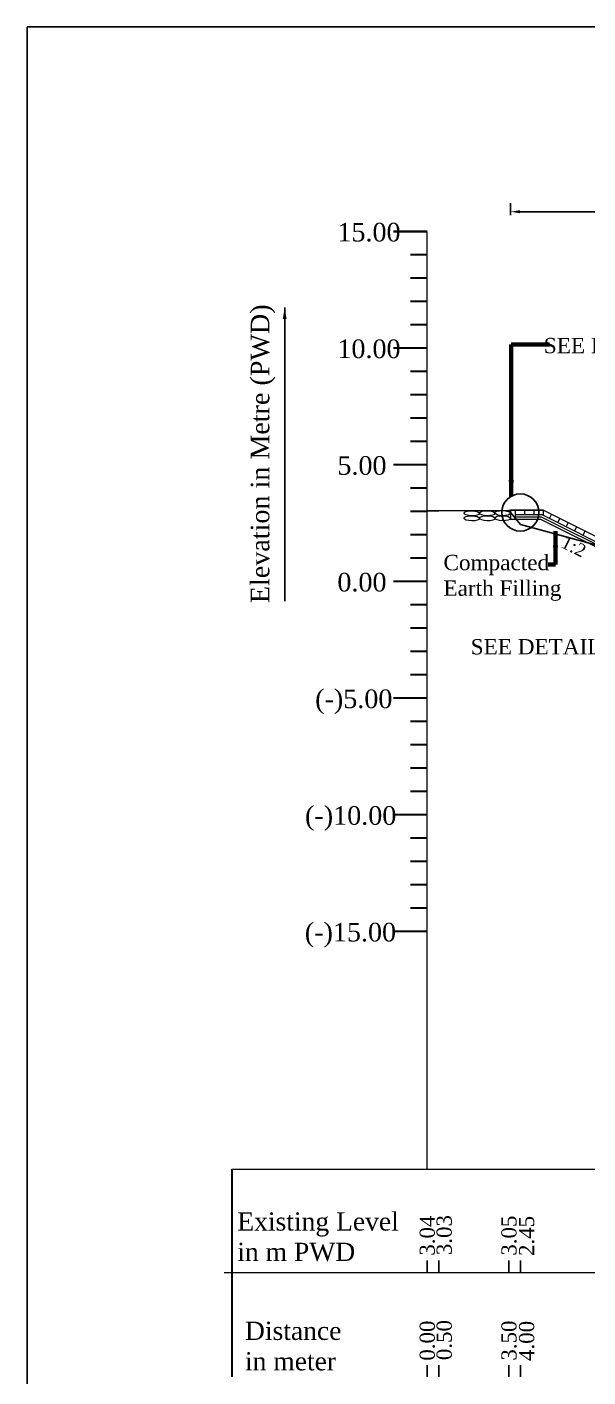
# Model space of a CAD drawing. Header units: metres. Extents: x -2434 to 11656, y -15288 to 8109.
# Drawn here: x 2688.8 to 2712.9, y -11670.8 to -11612.9 of the extents above; entities that cross this region are included whole.
import ezdxf

# ---------------------------------------------------------------- set-up
doc = ezdxf.new("R2010")
doc.units = ezdxf.units.M
doc.layers.add('LINE', color=7, linetype='Continuous')
doc.styles.get("Standard").update_dxf_attribs({"font": 'times.ttf'})
doc.dimstyles.get("Standard").update_dxf_attribs({"dimtxt": 0.5, "dimasz": 0.4075, "dimexe": 0.364, "dimexo": 0.219, "dimgap": 0.09, "dimtad": 0, "dimdec": 0, "dimlfac": 1000, "dimzin": 0, "dimdsep": 46, "dimtxsty": 'Standard', "dimcen": 0.09, "dimadec": 0, "dimazin": 0, "dimtfac": 1, "dimtdec": 0, "dimtofl": 0, "dimtmove": 0, "dimatfit": 3, "dimfxl": 1, "dimtolj": 1, "dimtzin": 0, "dimarcsym": 0})

msp = doc.modelspace()

# ---------------------------------------------------------------- linework, layer by layer
at = {"color": 0, "lineweight": -3, "ltscale": 0.5}
for p, q in [((2709.554332, -11620.979057), (2709.554332, -11620.465057)), ((2709.961832, -11620.829057), (2714.317793, -11620.829057))]:
    msp.add_line(p, q, dxfattribs=at)
at = {"color": 7, "lineweight": 30, "ltscale": 0.18}
for p, q in [((2705.986533, -11621.682943), (2704.5392, -11621.682943)), ((2705.986533, -11621.689978), (2704.5392, -11621.689978)), ((2705.986533, -11621.682943), (2705.262867, -11621.682943)), ((2705.986533, -11621.689978), (2705.262867, -11621.689978)), ((2705.986533, -11622.682943), (2705.262867, -11622.682943)), ((2705.986533, -11623.682943), (2705.262867, -11623.682943)), ((2705.986533, -11624.682943), (2705.262867, -11624.682943)), ((2705.986533, -11625.682943), (2705.262867, -11625.682943)), ((2705.986533, -11626.682943), (2704.5392, -11626.682943)), ((2705.986533, -11626.682943), (2705.262867, -11626.682943)), ((2705.986533, -11627.682943), (2705.262867, -11627.682943)), ((2705.986533, -11628.682943), (2705.262867, -11628.682943)), ((2705.986533, -11629.682943), (2705.262867, -11629.682943)), ((2705.986533, -11630.682943), (2705.262867, -11630.682943)), ((2705.986533, -11631.682943), (2704.5392, -11631.682943)), ((2705.986533, -11632.682943), (2705.262867, -11632.682943)), ((2705.986533, -11633.682943), (2705.262867, -11633.682943)), ((2705.986533, -11634.682943), (2705.262867, -11634.682943)), ((2705.986533, -11635.682943), (2705.262867, -11635.682943)), ((2705.986533, -11636.682943), (2704.5392, -11636.682943)), ((2705.986533, -11637.682943), (2705.262867, -11637.682943)), ((2705.986533, -11638.682943), (2705.262867, -11638.682943)), ((2705.986533, -11639.682943), (2705.262867, -11639.682943)), ((2705.986533, -11640.682943), (2705.262867, -11640.682943)), ((2705.986533, -11640.682943), (2705.262867, -11640.682943)), ((2705.986533, -11641.682943), (2704.5392, -11641.682943)), ((2705.986533, -11641.682943), (2704.5392, -11641.682943)), ((2705.986533, -11642.682943), (2705.262867, -11642.682943)), ((2705.986533, -11643.682943), (2705.262867, -11643.682943)), ((2705.986533, -11644.682943), (2705.262867, -11644.682943)), ((2705.986533, -11645.682943), (2705.262867, -11645.682943)), ((2705.986533, -11646.682943), (2704.5392, -11646.682943)), ((2705.986533, -11647.682943), (2705.262867, -11647.682943)), ((2705.986533, -11648.682943), (2705.262867, -11648.682943)), ((2705.986533, -11649.682943), (2705.262867, -11649.682943)), ((2705.986533, -11650.682943), (2705.262867, -11650.682943)), ((2705.986533, -11651.682943), (2704.5392, -11651.682943)), ((2697.614489, -11661.864003), (2697.614489, -11670.769253))]:
    msp.add_line(p, q, dxfattribs=at)
at = {"lineweight": 18, "ltscale": 0.18}
for p, q in [((2705.986533, -11661.864003), (2705.986533, -11621.689978)), ((2705.986533, -11636.682943), (2705.986533, -11635.472943)), ((2705.986534, -11636.682943), (2705.986534, -11635.772943)), ((2705.986533, -11646.682943), (2705.986533, -11645.472943)), ((2705.986534, -11646.682943), (2705.986534, -11645.772943))]:
    msp.add_line(p, q, dxfattribs=at)
at = {"color": 0, "linetype": 'Continuous', "lineweight": -3, "ltscale": 0.5}
for p in [(2709.486534, -11633.632943), (2710.954332, -11633.623158)]:
    msp.add_line(p, (2709.554332, -11633.623158), dxfattribs=at)
at = {"linetype": 'ByBlock', "lineweight": 18, "ltscale": 0.5}
for p, q in [((2709.554332, -11633.623158), (2709.554332, -11634.023158)), ((2709.754332, -11633.623158), (2709.754332, -11634.023158)), ((2710.154332, -11633.623158), (2710.154332, -11633.823158)), ((2710.554332, -11633.623158), (2710.554332, -11633.823158)), ((2710.954332, -11633.623158), (2710.954332, -11633.823158)), ((2711.226304, -11633.982751), (2711.315747, -11633.803865)), ((2711.584075, -11634.161636), (2711.673518, -11633.982751)), ((2711.941846, -11634.340522), (2712.031289, -11634.161636)), ((2712.299617, -11634.519407), (2712.389059, -11634.340522)), ((2712.657388, -11634.698292), (2712.74683, -11634.519407))]:
    msp.add_line(p, q, dxfattribs=at)
at = {"linetype": 'ByBlock', "lineweight": 13, "ltscale": 0.5}
for p, q in [((2710.954332, -11633.823158), (2709.754332, -11633.823158)), ((2715.731578, -11636.235388), (2710.907119, -11633.823158)), ((2715.765168, -11636.028576), (2710.954332, -11633.623158)), ((2710.859905, -11634.023158), (2709.554332, -11634.023158)), ((2710.883512, -11633.923158), (2709.754332, -11633.923158)), ((2714.623666, -11635.905039), (2710.859905, -11634.023158)), ((2715.581967, -11636.272386), (2710.883512, -11633.923158))]:
    msp.add_line(p, q, dxfattribs=at)
at = {"color": 0, "lineweight": 18, "ltscale": 0.18}
for p, q in [((2697.614489, -11661.864003), (2806.986533, -11661.864003)), ((2697.289788, -11666.290625), (2806.986533, -11666.265531))]:
    msp.add_line(p, q, dxfattribs=at)
at = {"color": 0, "lineweight": -2}
for p, q in [((2705.986533, -11666.26983), (2705.986533, -11665.76983)), ((2705.986533, -11666.26983), (2705.986533, -11665.76983)), ((2706.486533, -11666.26983), (2706.486533, -11665.76983)), ((2706.486533, -11666.26983), (2706.486533, -11665.76983)), ((2709.486533, -11666.26983), (2709.486533, -11665.76983)), ((2709.486533, -11666.26983), (2709.486533, -11665.76983)), ((2709.986533, -11666.26983), (2709.986533, -11665.76983)), ((2709.986533, -11666.26983), (2709.986533, -11665.76983)), ((2705.986533, -11670.769253), (2705.986533, -11670.269253)), ((2706.486533, -11670.769253), (2706.486533, -11670.269253)), ((2709.486533, -11670.769253), (2709.486533, -11670.269253)), ((2709.986533, -11670.769253), (2709.986533, -11670.269253))]:
    msp.add_line(p, q, dxfattribs=at)
at = {"color": 6, "linetype": 'Continuous', "lineweight": -3, "ltscale": 0.5}
msp.add_lwpolyline([(2705.986534, -11633.642943), (2706.486534, -11633.652943), (2709.486534, -11633.632943), (2709.986534, -11634.232943), (2714.986534, -11635.592943)], dxfattribs=at)
at = {"color": 0, "linetype": 'Continuous', "lineweight": 0, "ltscale": 0.5}
for centre in [(2707.894575, -11633.753602), (2707.894575, -11633.96972), (2708.553723, -11633.750562), (2708.557311, -11633.967585), (2709.21359, -11633.96496), (2709.215, -11633.747014)]:
    msp.add_ellipse(centre, major_axis=(-0.332673, 0.007297), ratio=0.329715771, dxfattribs=at)
at = {"color": 0, "linetype": 'Continuous', "lineweight": -3, "ltscale": 0.5}
msp.add_solid([(2709.961832, -11620.76114), (2709.961832, -11620.896974), (2709.554332, -11620.829057)], dxfattribs=at)
at = {"layer": 'LINE', "color": 0, "linetype": 'ByBlock', "lineweight": -3, "ltscale": 0.5}
msp.add_lwpolyline([(2688.83773, -11612.912351), (2816.980107, -11612.912351), (2816.980107, -11701.152166), (2688.83773, -11701.152166)], close=True, dxfattribs=at)
msp.add_circle((2709.976796, -11633.719728), 0.797365, dxfattribs=at)

# ---------------------------------------------------------------- texts
at = {"color": 0, "lineweight": -2}
for s, p in [('3.04', (2706.311533, -11665.56983)), ('3.03', (2707.036516, -11665.547344)), ('3.05', (2709.811533, -11665.56983)), ('2.45', (2710.569094, -11665.583101)), ('0.00', (2706.311533, -11670.069253)), ('0.50', (2707.036516, -11670.046766)), ('3.50', (2709.811533, -11670.069253)), ('4.00', (2710.569094, -11670.082524))]:
    msp.add_text(s, height=0.65, rotation=90, dxfattribs=at).set_placement(p)
at = {"color": 7, "lineweight": 30, "ltscale": 0.18, "attachment_point": 1}
for s, insert, char_height, width in [('{\\fTimes New Roman|b0|i0|c0|p18;15.00}', (2702.135736, -11621.305517), 0.79702481, 1.95638056), ('{\\fTimes New Roman|b0|i0|c0|p18;10.00}', (2702.135736, -11626.305517), 0.79702481, 1.46783494), ('{\\fTimes New Roman|b0|i0|c0|p18;5.00}', (2702.135736, -11631.305517), 0.79702481, 0.4908312), ('{\\fTimes New Roman|b0|i0|c0|p18;(-)5.00}', (2701.184886, -11641.305517), 0.79702481, 2.85190168), ('{\\fTimes New Roman|b0|i0|c0|p18;(-)15.00}', (2700.74092, -11651.305517), 0.79702481, 2.85190168), ('Existing Level in m PWD', (2697.847665, -11663.712149), 0.78192173, 7.64356113), ('Distance in meter', (2698.177711, -11668.398469), 0.78192173, 5.27301876)]:
    msp.add_mtext(s, dxfattribs=dict(at, insert=insert, char_height=char_height, width=width))
at = {"color": 7, "lineweight": 30, "ltscale": 0.18, "insert": (2698.422155, -11637.604654), "char_height": 0.79702481, "width": 17.01025937, "attachment_point": 1, "rotation": 90}
msp.add_mtext('Elevation in Metre (PWD)', dxfattribs=at)
at = {"color": 7, "lineweight": 30, "ltscale": 0.18, "char_height": 0.79702481, "attachment_point": 1}
for s, insert in [('{\\fTimes New Roman|b0|i0|c0|p18;0.00}', (2702.135736, -11636.305517)), ('{\\fTimes New Roman|b0|i0|c0|p18;(-)10.00}', (2700.751676, -11646.305517))]:
    msp.add_mtext(s, dxfattribs=dict(at, insert=insert))
at = {"layer": 'LINE', "color": 0, "linetype": 'ByBlock', "lineweight": -3, "ltscale": 0.5}
msp.add_text('1:2', height=0.55, rotation=333.14815847, dxfattribs=at).set_placement((2711.666569, -11635.181688))
at = {"layer": 'LINE', "color": 0, "linetype": 'ByBlock', "lineweight": -3, "ltscale": 0.5, "char_height": 0.65828823}
for s, insert, attachment_point in [('SEE DETAILS "X"', (2710.983249, -11626.235784), 1), ('Compacted\\PEarth Filling', (2706.681426, -11635.534411), 1), ('SEE DETAILS "Z"', (2715.67449, -11639.143416), 3)]:
    msp.add_mtext(s, dxfattribs=dict(at, insert=insert, attachment_point=attachment_point))

# ---------------------------------------------------------------- leaders
at = {"color": 7, "lineweight": 30, "ltscale": 0.18}
msp.add_leader([(2699.878524, -11624.927578), (2699.878524, -11637.521929)], dimstyle='Standard', override={"dimtxt": 0.75, "dimasz": 0.5, "dimdec": 2, "dimrnd": 0.002, "dimpost": 'm', "dimcen": 0.05, "dimclrd": 7, "dimadec": 1, "dimtdec": 2, "dimfrac": 2}, dxfattribs=at)
at = {"layer": 'LINE', "color": 7, "lineweight": 13, "ltscale": 0.5}
for points in [[(2709.586149, -11633.024613), (2709.577405, -11626.523777), (2711.2226, -11626.523777)], [(2711.479611, -11634.516674), (2711.479611, -11635.942198), (2711.16438, -11635.942198)]]:
    msp.add_leader(points, dimstyle='Standard', override={"dimtxt": 0.9, "dimasz": 0.7, "dimclrd": 7, "dimclre": 7, "dimclrt": 7, "dimlwd": 65535, "dimlwe": 65535}, dxfattribs=at)

doc.saveas('drawing.dxf')
